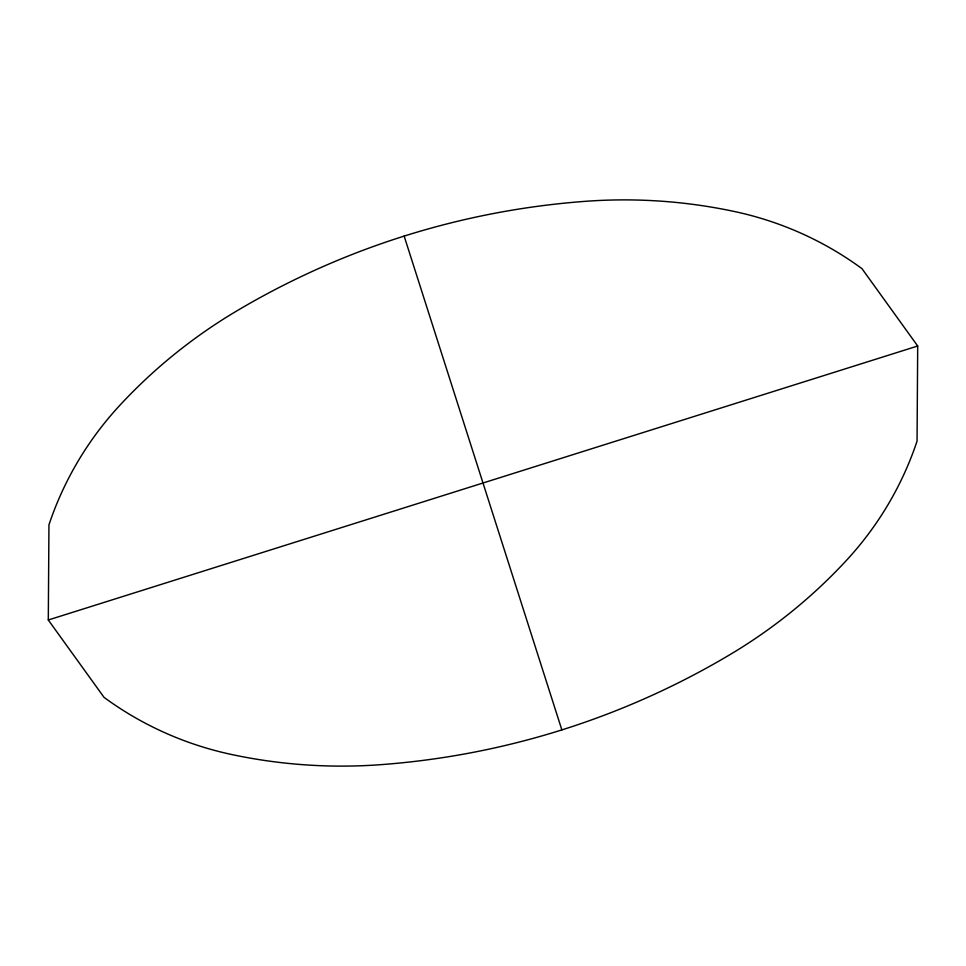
<?xml version="1.0" encoding="UTF-8"?>
<svg xmlns="http://www.w3.org/2000/svg" width="966" height="966" viewBox="0 0 966 966"><rect width="100%" height="100%" fill="white"/><g stroke="black" fill="none" stroke-linecap="round" stroke-linejoin="round"><path stroke-width="1.45" d="M48.3 619.991L48.952 524.84A332.63 327.474 -10.5 0 1 119.869 405.273A520.952 512.874 -10.5 0 1 236.078 311.342A787.012 774.817 -10.5 0 1 585.167 201.339A520.952 512.874 -10.5 0 1 734.631 211.554A332.63 327.474 -10.5 0 1 861.962 268.645L917.7 346.009L917.048 441.16A332.63 327.474 -10.5 0 1 846.131 560.727A520.952 512.874 -10.5 0 1 729.922 654.658A787.012 774.817 -10.5 0 1 380.833 764.661A520.952 512.874 -10.5 0 1 231.369 754.446A332.63 327.474 -10.5 0 1 104.038 697.355L48.3 619.991L917.7 346.009M404.15 236.102L561.85 729.898"/></g></svg>
